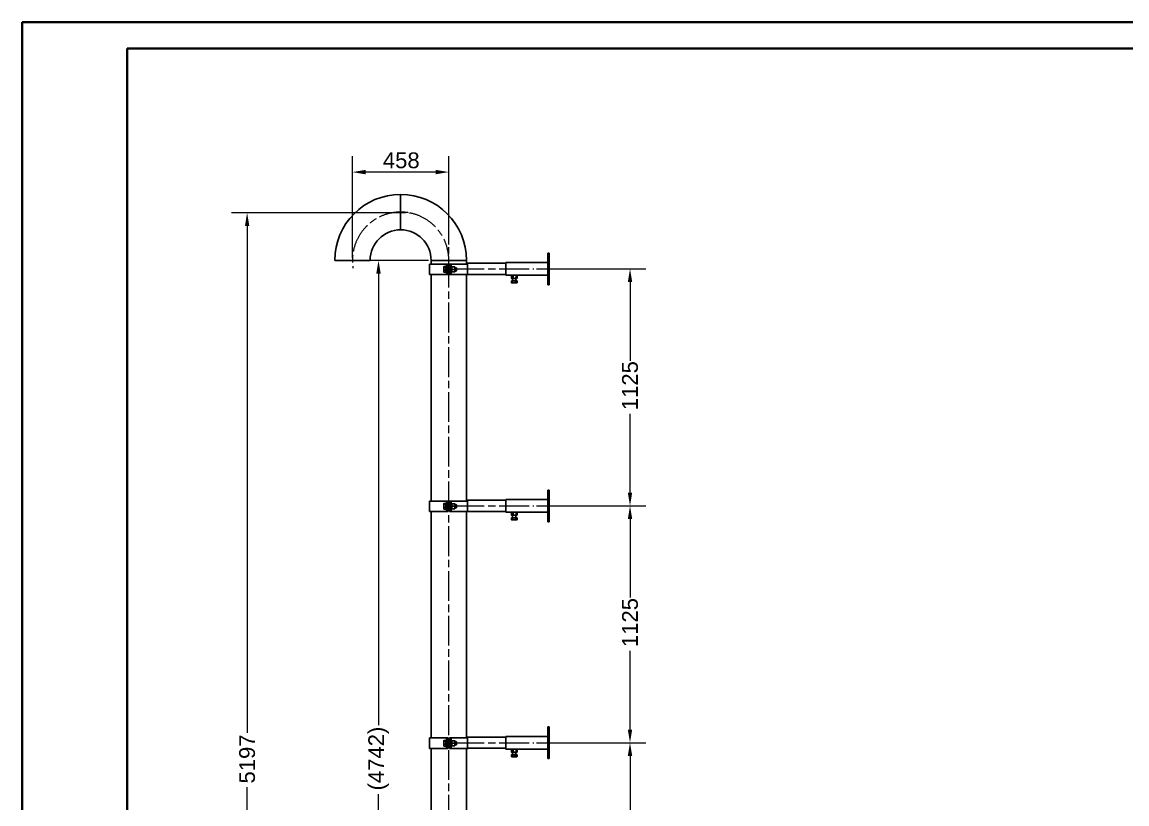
# Model space of a CAD drawing. Header units: millimetres. Extents: x 0 to 10500, y 0 to 7425.
# Drawn here: x 0 to 5250, y 3712 to 7425 of the extents above; entities that cross this region are included whole.
import ezdxf

# ---------------------------------------------------------------- set-up
doc = ezdxf.new("R2010")
doc.units = ezdxf.units.MM
doc.header["$LTSCALE"] = 25
doc.linetypes.add('CHAIN', pattern=[0.3543, 0.2362, -0.0295, 0.0591, -0.0295])
doc.layers.get('0').update_dxf_attribs({"lineweight": 18})
for name, color, linetype, lineweight in [('Border', 7, 'Continuous', 35), ('Centerline', 7, 'Continuous', 18), ('Dimension', 7, 'Continuous', 18), ('Visible', 7, 'Continuous', 25)]:
    doc.layers.add(name, color=color, linetype=linetype, lineweight=lineweight)
doc.styles.add('Title', font='arial.ttf')
doc.dimstyles.new('Default - Method 2b', dxfattribs={"dimscale": 25, "dimtxt": 3, "dimasz": 2.5, "dimexe": 3, "dimexo": 0.5, "dimgap": 0.7, "dimtad": 0, "dimtoh": 1, "dimdec": 1, "dimrnd": 1e-08, "dimtxsty": 'Title', "dimcen": 0.09, "dimdle": 10, "dimclrd": 256, "dimclre": 256, "dimclrt": 7, "dimadec": 0, "dimazin": 2, "dimtfac": 0.833333, "dimtdec": 1, "dimtmove": 0, "dimatfit": 3, "dimfxl": 1, "dimtolj": 1, "dimlwd": -1, "dimlwe": -1, "dimarcsym": 0})

# ---------------------------------------------------------------- blocks, each defined once
blk = doc.blocks.new('Borders Bigadan Border')
at = {"layer": 'Border'}
for p, q in [((0, 297), (420, 297)), ((0, 0), (0, 297)), ((415, 292), (20, 292)), ((20, 292), (20, 5))]:
    blk.add_line(p, q, dxfattribs=at)
blk = doc.blocks.new('*D30')
at = {"layer": 'Defpoints', "color": 0, "transparency": 16777216}
for p in [(1836.1, 6519.6), (1069.3, 1322.7), (2194.3, 1322.7)]:
    blk.add_point(p, dxfattribs=at)
at = {"layer": 'Dimension', "transparency": 16777216}
for p, q in [((1823.6, 6519.6), (994.3, 6519.6)), ((1069.3, 6457.1), (1069.3, 4050.7)), ((1069.3, 1385.2), (1069.3, 3791.7)), ((2181.8, 1322.7), (994.3, 1322.7))]:
    blk.add_line(p, q, dxfattribs=at)
for points in [[(1058.9, 6457.1), (1079.7, 6457.1), (1069.3, 6519.6)], [(1058.9, 1385.2), (1079.7, 1385.2), (1069.3, 1322.7)]]:
    blk.add_solid(points, dxfattribs=at)
at = {"layer": 'Dimension', "color": 7, "transparency": 16777216, "insert": (1107.6, 3809.2), "char_height": 75, "attachment_point": 7, "rotation": 90, "style": 'Title'}
blk.add_mtext('\\A1;5197', dxfattribs=at)
blk = doc.blocks.new('*D31')
at = {"layer": 'Defpoints', "color": 0, "transparency": 16777216}
for p in [(1693.7, 6293.7), (1943.7, 6293.7), (1943.7, 1551.7)]:
    blk.add_point(p, dxfattribs=at)
at = {"layer": 'Dimension', "transparency": 16777216}
for p, q in [((1931.2, 6293.7), (1618.7, 6293.7)), ((1693.7, 6231.2), (1693.7, 4086.6)), ((1693.7, 1614.2), (1693.7, 3758.8)), ((1931.2, 1551.7), (1618.7, 1551.7))]:
    blk.add_line(p, q, dxfattribs=at)
for points in [[(1683.2, 6231.2), (1704.1, 6231.2), (1693.7, 6293.7)], [(1683.2, 1614.2), (1704.1, 1614.2), (1693.7, 1551.7)]]:
    blk.add_solid(points, dxfattribs=at)
at = {"layer": 'Dimension', "color": 7, "transparency": 16777216, "insert": (1742.8, 3776.3), "char_height": 75, "attachment_point": 7, "rotation": 90, "style": 'Title'}
blk.add_mtext('\\A1;\\fArial|b0|i0;{\\H75.0000;(4742)}', dxfattribs=at)
blk = doc.blocks.new('*D32')
at = {"layer": 'Defpoints', "color": 0, "transparency": 16777216}
for p in [(1569.8, 6712.7), (2027.8, 6356.2), (1569.8, 6293.7)]:
    blk.add_point(p, dxfattribs=at)
at = {"layer": 'Dimension', "transparency": 16777216}
for p, q in [((1569.8, 6306.2), (1569.8, 6787.7)), ((2027.8, 6368.7), (2027.8, 6787.7)), ((1965.3, 6712.7), (1632.3, 6712.7))]:
    blk.add_line(p, q, dxfattribs=at)
for points in [[(1632.3, 6723.1), (1632.3, 6702.3), (1569.8, 6712.7)], [(1965.3, 6723.1), (1965.3, 6702.3), (2027.8, 6712.7)]]:
    blk.add_solid(points, dxfattribs=at)
at = {"layer": 'Dimension', "color": 7, "transparency": 16777216, "insert": (1714.4, 6730.2), "char_height": 75, "attachment_point": 7, "style": 'Title'}
blk.add_mtext('\\A1;458', dxfattribs=at)
blk = doc.blocks.new('*D35')
at = {"layer": 'Defpoints', "color": 0, "transparency": 16777216}
for p in [(2432.2, 4003.2), (2888.8, 4003.2), (2432.2, 2878.2)]:
    blk.add_point(p, dxfattribs=at)
at = {"layer": 'Dimension', "transparency": 16777216}
for p, q in [((2444.7, 4003.2), (2963.8, 4003.2)), ((2888.8, 3940.7), (2888.8, 3566.9)), ((2888.8, 2940.7), (2888.8, 3314.5)), ((2444.7, 2878.2), (2963.8, 2878.2))]:
    blk.add_line(p, q, dxfattribs=at)
for points in [[(2878.4, 3940.7), (2899.2, 3940.7), (2888.8, 4003.2)], [(2878.4, 2940.7), (2899.2, 2940.7), (2888.8, 2878.2)]]:
    blk.add_solid(points, dxfattribs=at)
at = {"layer": 'Dimension', "color": 7, "transparency": 16777216, "insert": (2927.1, 3332), "char_height": 75, "attachment_point": 7, "rotation": 90, "style": 'Title'}
blk.add_mtext('\\A1;1125', dxfattribs=at)
blk = doc.blocks.new('*D36')
at = {"layer": 'Defpoints', "color": 0, "transparency": 16777216}
for p in [(2432.2, 5128.2), (2888.8, 5128.2), (2432.2, 4003.2)]:
    blk.add_point(p, dxfattribs=at)
at = {"layer": 'Dimension', "transparency": 16777216}
for p, q in [((2444.7, 5128.2), (2963.8, 5128.2)), ((2888.8, 5065.7), (2888.8, 4691.9)), ((2888.8, 4065.7), (2888.8, 4439.5)), ((2444.7, 4003.2), (2963.8, 4003.2))]:
    blk.add_line(p, q, dxfattribs=at)
for points in [[(2878.4, 5065.7), (2899.2, 5065.7), (2888.8, 5128.2)], [(2878.4, 4065.7), (2899.2, 4065.7), (2888.8, 4003.2)]]:
    blk.add_solid(points, dxfattribs=at)
at = {"layer": 'Dimension', "color": 7, "transparency": 16777216, "insert": (2927.1, 4457), "char_height": 75, "attachment_point": 7, "rotation": 90, "style": 'Title'}
blk.add_mtext('\\A1;1125', dxfattribs=at)
blk = doc.blocks.new('*D37')
at = {"layer": 'Defpoints', "color": 0, "transparency": 16777216}
for p in [(2432.2, 6253.2), (2432.2, 5128.2), (2888.8, 5128.2)]:
    blk.add_point(p, dxfattribs=at)
at = {"layer": 'Dimension', "transparency": 16777216}
for p, q in [((2444.7, 6253.2), (2963.8, 6253.2)), ((2888.8, 6190.7), (2888.8, 5816.9)), ((2888.8, 5190.7), (2888.8, 5564.5)), ((2444.7, 5128.2), (2963.8, 5128.2))]:
    blk.add_line(p, q, dxfattribs=at)
for points in [[(2878.4, 6190.7), (2899.2, 6190.7), (2888.8, 6253.2)], [(2878.4, 5190.7), (2899.2, 5190.7), (2888.8, 5128.2)]]:
    blk.add_solid(points, dxfattribs=at)
at = {"layer": 'Dimension', "color": 7, "transparency": 16777216, "insert": (2927.1, 5582), "char_height": 75, "attachment_point": 7, "rotation": 90, "style": 'Title'}
blk.add_mtext('\\A1;1125', dxfattribs=at)

msp = doc.modelspace()

# ---------------------------------------------------------------- linework, layer by layer
at = {"layer": 'Centerline', "linetype": 'CHAIN', "ltscale": 23.990969}
for p, q in [((2027.8, 1489.2), (2027.8, 6356.2)), ((2054.66, 6253.2), (2432.16, 6253.2)), ((2054.66, 5128.2), (2432.16, 5128.2)), ((2054.66, 4003.2), (2432.16, 4003.2))]:
    msp.add_line(p, q, dxfattribs=at)
for start, end in [(80.6175, 189.3825), (350.6175, 99.3825)]:
    msp.add_arc((1798.8, 6293.7), 229, start, end, dxfattribs=at)
at = {"layer": 'Visible'}
for p, q in [((1798.8, 6438.55), (1798.8, 6606.85)), ((1798.8, 6438.55), (1798.8, 6606.85)), ((2498.8, 6327.7), (2498.8, 6177.7)), ((2504.8, 6327.7), (2498.8, 6327.7)), ((2504.8, 6327.7), (2504.8, 6177.7)), ((1653.95, 6293.7), (1485.65, 6293.7)), ((1935.65, 6275.7), (2010.32, 6275.7)), ((1935.65, 6275.7), (1935.65, 6225.7)), ((1943.65, 6293.7), (2111.95, 6293.7)), ((1943.65, 6275.7), (1943.65, 6293.7)), ((1943.65, 6293.7), (2111.95, 6293.7)), ((2003.8, 6262.7), (2004.04, 6263.35)), ((2003.8, 6262.09), (2003.8, 6262.7)), ((2003.8, 6253.12), (2003.8, 6262.09)), ((2003.8, 6241.73), (2003.8, 6253.12)), ((2004.48, 6264.28), (2013, 6264.28)), ((2004.48, 6259.9), (2013, 6259.9)), ((2016.8, 6275.7), (2010.32, 6275.7)), ((2013, 6264.28), (2013, 6262.09)), ((2013, 6262.7), (2013.8, 6262.7)), ((2013, 6262.09), (2013, 6259.9)), ((2013, 6259.9), (2013, 6253.12)), ((2013, 6253.12), (2013, 6246.33)), ((2013.8, 6235.7), (2013.8, 6265.7)), ((2016.8, 6265.7), (2013.8, 6265.7)), ((2016.8, 6225.7), (2016.8, 6275.7)), ((2024.8, 6275.7), (2016.8, 6275.7)), ((2024.8, 6275.7), (2024.8, 6225.7)), ((2024.8, 6258.7), (2030.8, 6258.7)), ((2038.8, 6275.7), (2030.8, 6275.7)), ((2030.8, 6225.7), (2030.8, 6275.7)), ((2038.8, 6275.7), (2038.8, 6225.7)), ((2045.29, 6275.7), (2038.8, 6275.7)), ((2041.8, 6265.7), (2038.8, 6265.7)), ((2041.8, 6235.7), (2041.8, 6265.7)), ((2042.48, 6262.7), (2055.63, 6262.7)), ((2055.63, 6250.7), (2042.48, 6250.7)), ((2045.29, 6275.7), (2117.16, 6275.7)), ((2056.3, 6256.7), (2056.3, 6262.7)), ((2056.3, 6258.7), (2062.8, 6258.7)), ((2056.3, 6244.7), (2056.3, 6256.7)), ((2062.8, 6242.7), (2062.8, 6258.7)), ((2063.8, 6257.7), (2062.8, 6258.7)), ((2063.8, 6243.7), (2063.8, 6257.7)), ((2111.95, 6275.7), (2111.95, 6293.7)), ((2117.16, 6279.7), (2298.8, 6279.7)), ((2117.16, 6279.7), (2117.16, 6270.2)), ((2117.16, 6226.7), (2117.16, 6270.2)), ((2498.8, 6282.7), (2298.8, 6282.7)), ((2298.8, 6282.7), (2298.8, 6280.7)), ((2298.8, 6224.7), (2298.8, 6280.7)), ((2010.32, 6225.7), (1935.65, 6225.7)), ((1943.65, 5150.7), (1943.65, 6225.7)), ((2003.8, 6238.7), (2003.8, 6241.73)), ((2003.8, 6238.7), (2004.04, 6238.06)), ((2004.48, 6246.33), (2013, 6246.33)), ((2004.48, 6237.13), (2013, 6237.13)), ((2010.32, 6225.7), (2016.8, 6225.7)), ((2013, 6246.33), (2013, 6241.73)), ((2013, 6241.73), (2013, 6237.13)), ((2013, 6238.7), (2013.8, 6238.7)), ((2016.8, 6235.7), (2013.8, 6235.7)), ((2016.8, 6225.7), (2024.8, 6225.7)), ((2024.8, 6242.7), (2030.8, 6242.7)), ((2030.8, 6225.7), (2038.8, 6225.7)), ((2041.8, 6235.7), (2038.8, 6235.7)), ((2038.8, 6225.7), (2045.29, 6225.7)), ((2042.48, 6238.7), (2055.63, 6238.7)), ((2119.95, 6225.7), (2045.29, 6225.7)), ((2056.3, 6238.7), (2056.3, 6244.7)), ((2056.3, 6242.7), (2062.8, 6242.7)), ((2063.8, 6243.7), (2062.8, 6242.7)), ((2111.95, 5150.7), (2111.95, 6225.7)), ((2298.8, 6226.7), (2117.16, 6226.7)), ((2119.95, 6226.7), (2119.95, 6225.7)), ((2298.8, 6224.7), (2298.8, 6222.7)), ((2498.8, 6222.7), (2298.8, 6222.7)), ((2325.09, 6187.38), (2325.09, 6195.9)), ((2325.09, 6195.9), (2327.65, 6195.9)), ((2325.12, 6222.03), (2325.12, 6208.88)), ((2326.8, 6222.7), (2325.96, 6222.4)), ((2326.8, 6208.2), (2325.96, 6208.51)), ((2326.8, 6208.2), (2329.49, 6208.2)), ((2350.8, 6196.7), (2326.8, 6196.7)), ((2326.8, 6195.9), (2326.8, 6196.7)), ((2327.65, 6195.9), (2330.2, 6195.9)), ((2329.49, 6208.2), (2340.7, 6208.2)), ((2330.2, 6195.9), (2337.06, 6195.9)), ((2330.2, 6187.38), (2330.2, 6195.9)), ((2330.8, 6196.7), (2330.8, 6208.2)), ((2333.86, 6222.03), (2333.86, 6208.88)), ((2337.06, 6195.9), (2343.91, 6195.9)), ((2340.7, 6208.2), (2350.01, 6208.2)), ((2343.91, 6187.38), (2343.91, 6195.9)), ((2343.91, 6195.9), (2348.21, 6195.9)), ((2346.8, 6196.7), (2346.8, 6208.2)), ((2347.54, 6222.03), (2347.54, 6208.88)), ((2348.21, 6195.9), (2352.51, 6195.9)), ((2350.01, 6208.2), (2350.8, 6208.2)), ((2350.8, 6222.7), (2351.65, 6222.4)), ((2350.8, 6208.2), (2351.65, 6208.51)), ((2350.8, 6195.9), (2350.8, 6196.7)), ((2352.48, 6222.03), (2352.48, 6208.88)), ((2352.51, 6187.38), (2352.51, 6195.9)), ((2326.8, 6186.7), (2325.89, 6187.03)), ((2327.65, 6186.7), (2326.8, 6186.7)), ((2337.06, 6186.7), (2327.65, 6186.7)), ((2348.21, 6186.7), (2337.06, 6186.7)), ((2350.8, 6186.7), (2348.21, 6186.7)), ((2350.8, 6186.7), (2351.71, 6187.03)), ((2504.8, 6177.7), (2498.8, 6177.7)), ((2498.8, 5202.7), (2498.8, 5052.7)), ((2504.8, 5202.7), (2498.8, 5202.7)), ((2504.8, 5202.7), (2504.8, 5052.7)), ((1935.65, 5150.7), (2010.32, 5150.7)), ((1935.65, 5150.7), (1935.65, 5100.7)), ((2016.8, 5150.7), (2010.32, 5150.7)), ((2016.8, 5100.7), (2016.8, 5150.7)), ((2024.8, 5150.7), (2016.8, 5150.7)), ((2024.8, 5150.7), (2024.8, 5100.7)), ((2038.8, 5150.7), (2030.8, 5150.7)), ((2030.8, 5100.7), (2030.8, 5150.7)), ((2038.8, 5150.7), (2038.8, 5100.7)), ((2045.29, 5150.7), (2038.8, 5150.7)), ((2045.29, 5150.7), (2117.16, 5150.7)), ((2117.16, 5154.7), (2298.8, 5154.7)), ((2117.16, 5154.7), (2117.16, 5145.2)), ((2117.16, 5101.7), (2117.16, 5145.2)), ((2498.8, 5157.7), (2298.8, 5157.7)), ((2298.8, 5157.7), (2298.8, 5155.7)), ((2298.8, 5099.7), (2298.8, 5155.7)), ((2010.32, 5100.7), (1935.65, 5100.7)), ((1943.65, 4025.7), (1943.65, 5100.7)), ((2003.8, 5137.7), (2004.04, 5138.35)), ((2003.8, 5137.09), (2003.8, 5137.7)), ((2003.8, 5128.12), (2003.8, 5137.09)), ((2003.8, 5116.73), (2003.8, 5128.12)), ((2003.8, 5113.7), (2003.8, 5116.73)), ((2003.8, 5113.7), (2004.04, 5113.06)), ((2004.48, 5139.28), (2013, 5139.28)), ((2004.48, 5134.9), (2013, 5134.9)), ((2004.48, 5121.33), (2013, 5121.33)), ((2004.48, 5112.13), (2013, 5112.13)), ((2010.32, 5100.7), (2016.8, 5100.7)), ((2013, 5139.28), (2013, 5137.09)), ((2013, 5137.7), (2013.8, 5137.7)), ((2013, 5137.09), (2013, 5134.9)), ((2013, 5134.9), (2013, 5128.12)), ((2013, 5128.12), (2013, 5121.33)), ((2013, 5121.33), (2013, 5116.73)), ((2013, 5116.73), (2013, 5112.13)), ((2013, 5113.7), (2013.8, 5113.7)), ((2013.8, 5110.7), (2013.8, 5140.7)), ((2016.8, 5140.7), (2013.8, 5140.7)), ((2016.8, 5110.7), (2013.8, 5110.7)), ((2016.8, 5100.7), (2024.8, 5100.7)), ((2024.8, 5133.7), (2030.8, 5133.7)), ((2024.8, 5117.7), (2030.8, 5117.7)), ((2030.8, 5100.7), (2038.8, 5100.7)), ((2041.8, 5140.7), (2038.8, 5140.7)), ((2041.8, 5110.7), (2038.8, 5110.7)), ((2038.8, 5100.7), (2045.29, 5100.7)), ((2041.8, 5110.7), (2041.8, 5140.7)), ((2042.48, 5137.7), (2055.63, 5137.7)), ((2055.63, 5125.7), (2042.48, 5125.7)), ((2042.48, 5113.7), (2055.63, 5113.7)), ((2119.95, 5100.7), (2045.29, 5100.7)), ((2056.3, 5131.7), (2056.3, 5137.7)), ((2056.3, 5133.7), (2062.8, 5133.7)), ((2056.3, 5119.7), (2056.3, 5131.7)), ((2056.3, 5113.7), (2056.3, 5119.7)), ((2056.3, 5117.7), (2062.8, 5117.7)), ((2062.8, 5117.7), (2062.8, 5133.7)), ((2063.8, 5132.7), (2062.8, 5133.7)), ((2063.8, 5118.7), (2062.8, 5117.7)), ((2063.8, 5118.7), (2063.8, 5132.7)), ((2111.95, 4025.7), (2111.95, 5100.7)), ((2298.8, 5101.7), (2117.16, 5101.7)), ((2119.95, 5101.7), (2119.95, 5100.7)), ((2298.8, 5099.7), (2298.8, 5097.7)), ((2498.8, 5097.7), (2298.8, 5097.7)), ((2325.12, 5097.03), (2325.12, 5083.88)), ((2326.8, 5097.7), (2325.96, 5097.4)), ((2333.86, 5097.03), (2333.86, 5083.88)), ((2347.54, 5097.03), (2347.54, 5083.88)), ((2350.8, 5097.7), (2351.65, 5097.4)), ((2352.48, 5097.03), (2352.48, 5083.88)), ((2325.09, 5062.38), (2325.09, 5070.9)), ((2325.09, 5070.9), (2327.65, 5070.9)), ((2326.8, 5061.7), (2325.89, 5062.03)), ((2326.8, 5083.2), (2325.96, 5083.51)), ((2326.8, 5083.2), (2329.49, 5083.2)), ((2350.8, 5071.7), (2326.8, 5071.7)), ((2326.8, 5070.9), (2326.8, 5071.7)), ((2327.65, 5061.7), (2326.8, 5061.7)), ((2327.65, 5070.9), (2330.2, 5070.9)), ((2337.06, 5061.7), (2327.65, 5061.7)), ((2329.49, 5083.2), (2340.7, 5083.2)), ((2330.2, 5070.9), (2337.06, 5070.9)), ((2330.2, 5062.38), (2330.2, 5070.9)), ((2330.8, 5071.7), (2330.8, 5083.2)), ((2337.06, 5070.9), (2343.91, 5070.9)), ((2348.21, 5061.7), (2337.06, 5061.7)), ((2340.7, 5083.2), (2350.01, 5083.2)), ((2343.91, 5062.38), (2343.91, 5070.9)), ((2343.91, 5070.9), (2348.21, 5070.9)), ((2346.8, 5071.7), (2346.8, 5083.2)), ((2348.21, 5070.9), (2352.51, 5070.9)), ((2350.8, 5061.7), (2348.21, 5061.7)), ((2350.01, 5083.2), (2350.8, 5083.2)), ((2350.8, 5083.2), (2351.65, 5083.51)), ((2350.8, 5070.9), (2350.8, 5071.7)), ((2350.8, 5061.7), (2351.71, 5062.03)), ((2352.51, 5062.38), (2352.51, 5070.9)), ((2504.8, 5052.7), (2498.8, 5052.7)), ((2498.8, 4077.7), (2498.8, 3927.7)), ((2504.8, 4077.7), (2498.8, 4077.7)), ((2504.8, 4077.7), (2504.8, 3927.7)), ((1935.65, 4025.7), (2010.32, 4025.7)), ((1935.65, 4025.7), (1935.65, 3975.7)), ((2003.8, 4012.7), (2004.04, 4013.35)), ((2003.8, 4012.09), (2003.8, 4012.7)), ((2003.8, 4003.12), (2003.8, 4012.09)), ((2003.8, 3991.73), (2003.8, 4003.12)), ((2003.8, 3988.7), (2003.8, 3991.73)), ((2004.48, 4014.28), (2013, 4014.28)), ((2004.48, 4009.9), (2013, 4009.9)), ((2004.48, 3996.33), (2013, 3996.33)), ((2016.8, 4025.7), (2010.32, 4025.7)), ((2013, 4014.28), (2013, 4012.09)), ((2013, 4012.7), (2013.8, 4012.7)), ((2013, 4012.09), (2013, 4009.9)), ((2013, 4009.9), (2013, 4003.12)), ((2013, 4003.12), (2013, 3996.33)), ((2013, 3996.33), (2013, 3991.73)), ((2013, 3991.73), (2013, 3987.13)), ((2013.8, 3985.7), (2013.8, 4015.7)), ((2016.8, 4015.7), (2013.8, 4015.7)), ((2016.8, 3975.7), (2016.8, 4025.7)), ((2024.8, 4025.7), (2016.8, 4025.7)), ((2024.8, 4025.7), (2024.8, 3975.7)), ((2024.8, 4008.7), (2030.8, 4008.7)), ((2024.8, 3992.7), (2030.8, 3992.7)), ((2038.8, 4025.7), (2030.8, 4025.7)), ((2030.8, 3975.7), (2030.8, 4025.7)), ((2038.8, 4025.7), (2038.8, 3975.7)), ((2045.29, 4025.7), (2038.8, 4025.7)), ((2041.8, 4015.7), (2038.8, 4015.7)), ((2041.8, 3985.7), (2041.8, 4015.7)), ((2042.48, 4012.7), (2055.63, 4012.7)), ((2055.63, 4000.7), (2042.48, 4000.7)), ((2045.29, 4025.7), (2117.16, 4025.7)), ((2056.3, 4006.7), (2056.3, 4012.7)), ((2056.3, 4008.7), (2062.8, 4008.7)), ((2056.3, 3994.7), (2056.3, 4006.7)), ((2056.3, 3988.7), (2056.3, 3994.7)), ((2056.3, 3992.7), (2062.8, 3992.7)), ((2062.8, 3992.7), (2062.8, 4008.7)), ((2063.8, 4007.7), (2062.8, 4008.7)), ((2063.8, 3993.7), (2062.8, 3992.7)), ((2063.8, 3993.7), (2063.8, 4007.7)), ((2117.16, 4029.7), (2298.8, 4029.7)), ((2117.16, 4029.7), (2117.16, 4020.2)), ((2117.16, 3976.7), (2117.16, 4020.2)), ((2498.8, 4032.7), (2298.8, 4032.7)), ((2298.8, 4032.7), (2298.8, 4030.7)), ((2298.8, 3974.7), (2298.8, 4030.7)), ((2010.32, 3975.7), (1935.65, 3975.7)), ((1943.65, 2900.7), (1943.65, 3975.7)), ((2003.8, 3988.7), (2004.04, 3988.06)), ((2004.48, 3987.13), (2013, 3987.13)), ((2010.32, 3975.7), (2016.8, 3975.7)), ((2013, 3988.7), (2013.8, 3988.7)), ((2016.8, 3985.7), (2013.8, 3985.7)), ((2016.8, 3975.7), (2024.8, 3975.7)), ((2030.8, 3975.7), (2038.8, 3975.7)), ((2041.8, 3985.7), (2038.8, 3985.7)), ((2038.8, 3975.7), (2045.29, 3975.7)), ((2042.48, 3988.7), (2055.63, 3988.7)), ((2119.95, 3975.7), (2045.29, 3975.7)), ((2111.95, 2900.7), (2111.95, 3975.7)), ((2298.8, 3976.7), (2117.16, 3976.7)), ((2119.95, 3976.7), (2119.95, 3975.7)), ((2298.8, 3974.7), (2298.8, 3972.7)), ((2498.8, 3972.7), (2298.8, 3972.7)), ((2325.09, 3937.38), (2325.09, 3945.9)), ((2325.09, 3945.9), (2327.65, 3945.9)), ((2325.12, 3972.03), (2325.12, 3958.88)), ((2326.8, 3972.7), (2325.96, 3972.4)), ((2326.8, 3958.2), (2325.96, 3958.51)), ((2326.8, 3958.2), (2329.49, 3958.2)), ((2350.8, 3946.7), (2326.8, 3946.7)), ((2326.8, 3945.9), (2326.8, 3946.7)), ((2327.65, 3945.9), (2330.2, 3945.9)), ((2329.49, 3958.2), (2340.7, 3958.2)), ((2330.2, 3945.9), (2337.06, 3945.9)), ((2330.2, 3937.38), (2330.2, 3945.9)), ((2330.8, 3946.7), (2330.8, 3958.2)), ((2333.86, 3972.03), (2333.86, 3958.88)), ((2337.06, 3945.9), (2343.91, 3945.9)), ((2340.7, 3958.2), (2350.01, 3958.2)), ((2343.91, 3937.38), (2343.91, 3945.9)), ((2343.91, 3945.9), (2348.21, 3945.9)), ((2346.8, 3946.7), (2346.8, 3958.2)), ((2347.54, 3972.03), (2347.54, 3958.88)), ((2348.21, 3945.9), (2352.51, 3945.9)), ((2350.01, 3958.2), (2350.8, 3958.2)), ((2350.8, 3972.7), (2351.65, 3972.4)), ((2350.8, 3958.2), (2351.65, 3958.51)), ((2350.8, 3945.9), (2350.8, 3946.7)), ((2352.48, 3972.03), (2352.48, 3958.88)), ((2352.51, 3937.38), (2352.51, 3945.9)), ((2326.8, 3936.7), (2325.89, 3937.03)), ((2327.65, 3936.7), (2326.8, 3936.7)), ((2337.06, 3936.7), (2327.65, 3936.7)), ((2348.21, 3936.7), (2337.06, 3936.7)), ((2350.8, 3936.7), (2348.21, 3936.7)), ((2350.8, 3936.7), (2351.71, 3937.03)), ((2504.8, 3927.7), (2498.8, 3927.7))]:
    msp.add_line(p, q, dxfattribs=at)
for radius, start, end in [(313.15, 90, 180), (313.15, 0, 90), (144.85, 90, 180), (144.85, 0, 90)]:
    msp.add_arc((1798.8, 6293.7), radius, start, end, dxfattribs=at)
for points, weights in [([(2003.8, 6262.09), (2003.8, 6263.1), (2004.48, 6264.28)], [1, 1.04818815859, 1.01981541865]), ([(2004.48, 6259.9), (2003.8, 6261.07), (2003.8, 6262.09)], [1.01981541865, 1.04818815859, 1]), ([(2003.8, 6253.12), (2003.8, 6256.26), (2004.48, 6259.9)], [1, 1.04818815859, 1.01981541865]), ([(2004.48, 6246.33), (2003.8, 6249.97), (2003.8, 6253.12)], [1.01981541865, 1.04818815859, 1]), ([(2041.8, 6262.7), (2041.8, 6262.7), (2042.48, 6262.7)], [1, 1.11576506476, 1.15554960661]), ([(2042.48, 6262.7), (2041.8, 6259.49), (2041.8, 6256.7)], [1.15554960661, 1.11576506476, 1]), ([(2041.8, 6256.7), (2041.8, 6253.92), (2042.48, 6250.7)], [1, 1.11576506476, 1.15554960661]), ([(2042.48, 6250.7), (2041.8, 6247.49), (2041.8, 6244.7)], [1.15554960661, 1.11576506476, 1]), ([(2055.63, 6262.7), (2056.3, 6262.7), (2056.3, 6262.7)], [1.15554960661, 1.11576506476, 1]), ([(2056.3, 6256.7), (2056.3, 6259.49), (2055.63, 6262.7)], [1, 1.11576506476, 1.15554960661]), ([(2055.63, 6250.7), (2056.3, 6253.92), (2056.3, 6256.7)], [1.15554960661, 1.11576506476, 1]), ([(2056.3, 6244.7), (2056.3, 6247.49), (2055.63, 6250.7)], [1, 1.11576506476, 1.15554960661]), ([(2003.8, 6241.73), (2003.8, 6243.86), (2004.48, 6246.33)], [1, 1.04818815859, 1.01981541865]), ([(2004.48, 6237.13), (2003.8, 6239.59), (2003.8, 6241.73)], [1.01981541865, 1.04818815859, 1]), ([(2004.04, 6238.06), (2004.2, 6237.61), (2004.48, 6237.13)], [1.03023018221, 1.03135500244, 1.01981541865]), ([(2041.8, 6244.7), (2041.8, 6241.92), (2042.48, 6238.7)], [1, 1.11576506476, 1.15554960661]), ([(2042.48, 6238.7), (2041.8, 6238.7), (2041.8, 6238.7)], [1.15554960661, 1.11576506476, 1]), ([(2055.63, 6238.7), (2056.3, 6241.92), (2056.3, 6244.7)], [1.15554960661, 1.11576506476, 1]), ([(2056.3, 6238.7), (2056.3, 6238.7), (2055.63, 6238.7)], [1, 1.11576506476, 1.15554960661]), ([(2329.49, 6222.7), (2327.46, 6222.7), (2325.12, 6222.03)], [1, 1.11576506476, 1.15554960661]), ([(2325.12, 6222.03), (2325.56, 6222.25), (2325.96, 6222.4)], [1.15554960661, 1.14219616442, 1.12028299319]), ([(2325.12, 6208.88), (2327.46, 6208.2), (2329.49, 6208.2)], [1.15554960661, 1.11576506476, 1]), ([(2325.96, 6208.51), (2325.56, 6208.66), (2325.12, 6208.88)], [1.12028299319, 1.14219616442, 1.15554960661]), ([(2333.86, 6222.03), (2331.52, 6222.7), (2329.49, 6222.7)], [1.15554960661, 1.11576506476, 1]), ([(2329.49, 6208.2), (2331.52, 6208.2), (2333.86, 6208.88)], [1, 1.11576506476, 1.15554960661]), ([(2340.7, 6222.7), (2337.53, 6222.7), (2333.86, 6222.03)], [1, 1.11576506476, 1.15554960661]), ([(2333.86, 6208.88), (2337.53, 6208.2), (2340.7, 6208.2)], [1.15554960661, 1.11576506476, 1]), ([(2347.54, 6222.03), (2343.88, 6222.7), (2340.7, 6222.7)], [1.15554960661, 1.11576506476, 1]), ([(2340.7, 6208.2), (2343.88, 6208.2), (2347.54, 6208.88)], [1, 1.11576506476, 1.15554960661]), ([(2350.01, 6222.7), (2348.87, 6222.7), (2347.54, 6222.03)], [1, 1.11576506476, 1.15554960661]), ([(2347.54, 6208.88), (2348.87, 6208.2), (2350.01, 6208.2)], [1.15554960661, 1.11576506476, 1]), ([(2352.48, 6222.03), (2351.16, 6222.7), (2350.01, 6222.7)], [1.15554960661, 1.11576506476, 1]), ([(2350.01, 6208.2), (2351.16, 6208.2), (2352.48, 6208.88)], [1, 1.11576506476, 1.15554960661]), ([(2327.65, 6186.7), (2326.46, 6186.7), (2325.09, 6187.38)], [1, 1.04818815859, 1.01981541865]), ([(2330.2, 6187.38), (2328.83, 6186.7), (2327.65, 6186.7)], [1.01981541865, 1.04818815859, 1]), ([(2337.06, 6186.7), (2333.88, 6186.7), (2330.2, 6187.38)], [1, 1.04818815859, 1.01981541865]), ([(2343.91, 6187.38), (2340.24, 6186.7), (2337.06, 6186.7)], [1.01981541865, 1.04818815859, 1]), ([(2348.21, 6186.7), (2346.22, 6186.7), (2343.91, 6187.38)], [1, 1.04818815859, 1.01981541865]), ([(2352.51, 6187.38), (2350.21, 6186.7), (2348.21, 6186.7)], [1.01981541865, 1.04818815859, 1]), ([(2351.71, 6187.03), (2352.1, 6187.17), (2352.51, 6187.38)], [1.02990731041, 1.02822168758, 1.01981541865]), ([(2003.8, 5137.09), (2003.8, 5138.1), (2004.48, 5139.28)], [1, 1.04818815859, 1.01981541865]), ([(2004.48, 5134.9), (2003.8, 5136.07), (2003.8, 5137.09)], [1.01981541865, 1.04818815859, 1]), ([(2003.8, 5128.12), (2003.8, 5131.26), (2004.48, 5134.9)], [1, 1.04818815859, 1.01981541865]), ([(2004.48, 5121.33), (2003.8, 5124.97), (2003.8, 5128.12)], [1.01981541865, 1.04818815859, 1]), ([(2003.8, 5116.73), (2003.8, 5118.86), (2004.48, 5121.33)], [1, 1.04818815859, 1.01981541865]), ([(2004.48, 5112.13), (2003.8, 5114.59), (2003.8, 5116.73)], [1.01981541865, 1.04818815859, 1]), ([(2004.04, 5113.06), (2004.2, 5112.61), (2004.48, 5112.13)], [1.03023018221, 1.03135500244, 1.01981541865]), ([(2041.8, 5137.7), (2041.8, 5137.7), (2042.48, 5137.7)], [1, 1.11576506476, 1.15554960661]), ([(2042.48, 5137.7), (2041.8, 5134.49), (2041.8, 5131.7)], [1.15554960661, 1.11576506476, 1]), ([(2041.8, 5131.7), (2041.8, 5128.92), (2042.48, 5125.7)], [1, 1.11576506476, 1.15554960661]), ([(2042.48, 5125.7), (2041.8, 5122.49), (2041.8, 5119.7)], [1.15554960661, 1.11576506476, 1]), ([(2041.8, 5119.7), (2041.8, 5116.92), (2042.48, 5113.7)], [1, 1.11576506476, 1.15554960661]), ([(2042.48, 5113.7), (2041.8, 5113.7), (2041.8, 5113.7)], [1.15554960661, 1.11576506476, 1]), ([(2055.63, 5137.7), (2056.3, 5137.7), (2056.3, 5137.7)], [1.15554960661, 1.11576506476, 1]), ([(2056.3, 5131.7), (2056.3, 5134.49), (2055.63, 5137.7)], [1, 1.11576506476, 1.15554960661]), ([(2055.63, 5125.7), (2056.3, 5128.92), (2056.3, 5131.7)], [1.15554960661, 1.11576506476, 1]), ([(2056.3, 5119.7), (2056.3, 5122.49), (2055.63, 5125.7)], [1, 1.11576506476, 1.15554960661]), ([(2055.63, 5113.7), (2056.3, 5116.92), (2056.3, 5119.7)], [1.15554960661, 1.11576506476, 1]), ([(2056.3, 5113.7), (2056.3, 5113.7), (2055.63, 5113.7)], [1, 1.11576506476, 1.15554960661]), ([(2329.49, 5097.7), (2327.46, 5097.7), (2325.12, 5097.03)], [1, 1.11576506476, 1.15554960661]), ([(2325.12, 5097.03), (2325.56, 5097.25), (2325.96, 5097.4)], [1.15554960661, 1.14219616442, 1.12028299319]), ([(2333.86, 5097.03), (2331.52, 5097.7), (2329.49, 5097.7)], [1.15554960661, 1.11576506476, 1]), ([(2340.7, 5097.7), (2337.53, 5097.7), (2333.86, 5097.03)], [1, 1.11576506476, 1.15554960661]), ([(2347.54, 5097.03), (2343.88, 5097.7), (2340.7, 5097.7)], [1.15554960661, 1.11576506476, 1]), ([(2350.01, 5097.7), (2348.87, 5097.7), (2347.54, 5097.03)], [1, 1.11576506476, 1.15554960661]), ([(2352.48, 5097.03), (2351.16, 5097.7), (2350.01, 5097.7)], [1.15554960661, 1.11576506476, 1]), ([(2327.65, 5061.7), (2326.46, 5061.7), (2325.09, 5062.38)], [1, 1.04818815859, 1.01981541865]), ([(2325.12, 5083.88), (2327.46, 5083.2), (2329.49, 5083.2)], [1.15554960661, 1.11576506476, 1]), ([(2325.96, 5083.51), (2325.56, 5083.66), (2325.12, 5083.88)], [1.12028299319, 1.14219616442, 1.15554960661]), ([(2330.2, 5062.38), (2328.83, 5061.7), (2327.65, 5061.7)], [1.01981541865, 1.04818815859, 1]), ([(2329.49, 5083.2), (2331.52, 5083.2), (2333.86, 5083.88)], [1, 1.11576506476, 1.15554960661]), ([(2337.06, 5061.7), (2333.88, 5061.7), (2330.2, 5062.38)], [1, 1.04818815859, 1.01981541865]), ([(2333.86, 5083.88), (2337.53, 5083.2), (2340.7, 5083.2)], [1.15554960661, 1.11576506476, 1]), ([(2343.91, 5062.38), (2340.24, 5061.7), (2337.06, 5061.7)], [1.01981541865, 1.04818815859, 1]), ([(2340.7, 5083.2), (2343.88, 5083.2), (2347.54, 5083.88)], [1, 1.11576506476, 1.15554960661]), ([(2348.21, 5061.7), (2346.22, 5061.7), (2343.91, 5062.38)], [1, 1.04818815859, 1.01981541865]), ([(2347.54, 5083.88), (2348.87, 5083.2), (2350.01, 5083.2)], [1.15554960661, 1.11576506476, 1]), ([(2352.51, 5062.38), (2350.21, 5061.7), (2348.21, 5061.7)], [1.01981541865, 1.04818815859, 1]), ([(2350.01, 5083.2), (2351.16, 5083.2), (2352.48, 5083.88)], [1, 1.11576506476, 1.15554960661]), ([(2351.71, 5062.03), (2352.1, 5062.17), (2352.51, 5062.38)], [1.02990731041, 1.02822168758, 1.01981541865]), ([(2003.8, 4012.09), (2003.8, 4013.1), (2004.48, 4014.28)], [1, 1.04818815859, 1.01981541865]), ([(2004.48, 4009.9), (2003.8, 4011.07), (2003.8, 4012.09)], [1.01981541865, 1.04818815859, 1]), ([(2003.8, 4003.12), (2003.8, 4006.26), (2004.48, 4009.9)], [1, 1.04818815859, 1.01981541865]), ([(2004.48, 3996.33), (2003.8, 3999.97), (2003.8, 4003.12)], [1.01981541865, 1.04818815859, 1]), ([(2003.8, 3991.73), (2003.8, 3993.86), (2004.48, 3996.33)], [1, 1.04818815859, 1.01981541865]), ([(2004.48, 3987.13), (2003.8, 3989.59), (2003.8, 3991.73)], [1.01981541865, 1.04818815859, 1]), ([(2041.8, 4012.7), (2041.8, 4012.7), (2042.48, 4012.7)], [1, 1.11576506476, 1.15554960661]), ([(2042.48, 4012.7), (2041.8, 4009.49), (2041.8, 4006.7)], [1.15554960661, 1.11576506476, 1]), ([(2041.8, 4006.7), (2041.8, 4003.92), (2042.48, 4000.7)], [1, 1.11576506476, 1.15554960661]), ([(2042.48, 4000.7), (2041.8, 3997.49), (2041.8, 3994.7)], [1.15554960661, 1.11576506476, 1]), ([(2041.8, 3994.7), (2041.8, 3991.92), (2042.48, 3988.7)], [1, 1.11576506476, 1.15554960661]), ([(2055.63, 4012.7), (2056.3, 4012.7), (2056.3, 4012.7)], [1.15554960661, 1.11576506476, 1]), ([(2056.3, 4006.7), (2056.3, 4009.49), (2055.63, 4012.7)], [1, 1.11576506476, 1.15554960661]), ([(2055.63, 4000.7), (2056.3, 4003.92), (2056.3, 4006.7)], [1.15554960661, 1.11576506476, 1]), ([(2056.3, 3994.7), (2056.3, 3997.49), (2055.63, 4000.7)], [1, 1.11576506476, 1.15554960661]), ([(2055.63, 3988.7), (2056.3, 3991.92), (2056.3, 3994.7)], [1.15554960661, 1.11576506476, 1]), ([(2004.04, 3988.06), (2004.2, 3987.61), (2004.48, 3987.13)], [1.03023018221, 1.03135500244, 1.01981541865]), ([(2042.48, 3988.7), (2041.8, 3988.7), (2041.8, 3988.7)], [1.15554960661, 1.11576506476, 1]), ([(2056.3, 3988.7), (2056.3, 3988.7), (2055.63, 3988.7)], [1, 1.11576506476, 1.15554960661]), ([(2329.49, 3972.7), (2327.46, 3972.7), (2325.12, 3972.03)], [1, 1.11576506476, 1.15554960661]), ([(2325.12, 3972.03), (2325.56, 3972.25), (2325.96, 3972.4)], [1.15554960661, 1.14219616442, 1.12028299319]), ([(2325.12, 3958.88), (2327.46, 3958.2), (2329.49, 3958.2)], [1.15554960661, 1.11576506476, 1]), ([(2325.96, 3958.51), (2325.56, 3958.66), (2325.12, 3958.88)], [1.12028299319, 1.14219616442, 1.15554960661]), ([(2333.86, 3972.03), (2331.52, 3972.7), (2329.49, 3972.7)], [1.15554960661, 1.11576506476, 1]), ([(2329.49, 3958.2), (2331.52, 3958.2), (2333.86, 3958.88)], [1, 1.11576506476, 1.15554960661]), ([(2340.7, 3972.7), (2337.53, 3972.7), (2333.86, 3972.03)], [1, 1.11576506476, 1.15554960661]), ([(2333.86, 3958.88), (2337.53, 3958.2), (2340.7, 3958.2)], [1.15554960661, 1.11576506476, 1]), ([(2347.54, 3972.03), (2343.88, 3972.7), (2340.7, 3972.7)], [1.15554960661, 1.11576506476, 1]), ([(2340.7, 3958.2), (2343.88, 3958.2), (2347.54, 3958.88)], [1, 1.11576506476, 1.15554960661]), ([(2350.01, 3972.7), (2348.87, 3972.7), (2347.54, 3972.03)], [1, 1.11576506476, 1.15554960661]), ([(2347.54, 3958.88), (2348.87, 3958.2), (2350.01, 3958.2)], [1.15554960661, 1.11576506476, 1]), ([(2352.48, 3972.03), (2351.16, 3972.7), (2350.01, 3972.7)], [1.15554960661, 1.11576506476, 1]), ([(2350.01, 3958.2), (2351.16, 3958.2), (2352.48, 3958.88)], [1, 1.11576506476, 1.15554960661]), ([(2327.65, 3936.7), (2326.46, 3936.7), (2325.09, 3937.38)], [1, 1.04818815859, 1.01981541865]), ([(2330.2, 3937.38), (2328.83, 3936.7), (2327.65, 3936.7)], [1.01981541865, 1.04818815859, 1]), ([(2337.06, 3936.7), (2333.88, 3936.7), (2330.2, 3937.38)], [1, 1.04818815859, 1.01981541865]), ([(2343.91, 3937.38), (2340.24, 3936.7), (2337.06, 3936.7)], [1.01981541865, 1.04818815859, 1]), ([(2348.21, 3936.7), (2346.22, 3936.7), (2343.91, 3937.38)], [1, 1.04818815859, 1.01981541865]), ([(2352.51, 3937.38), (2350.21, 3936.7), (2348.21, 3936.7)], [1.01981541865, 1.04818815859, 1]), ([(2351.71, 3937.03), (2352.1, 3937.17), (2352.51, 3937.38)], [1.02990731041, 1.02822168758, 1.01981541865])]:
    msp.add_rational_spline(points, weights, degree=2, dxfattribs=at)

# ---------------------------------------------------------------- block references
at = {"xscale": 25, "yscale": 25, "zscale": 25}
msp.add_blockref('Borders Bigadan Border', (0, 0), dxfattribs=at)

# ---------------------------------------------------------------- dimensions: what is measured, and where the dimension line sits
at = {"layer": 'Dimension'}
dim = msp.add_linear_dim(base=(1569.8, 6712.72), p1=(2027.8, 6356.2), p2=(1569.8, 6293.7), dimstyle='Default - Method 2b', override={"dimgap": 0.7, "dimtad": 1, "dimtoh": 0, "dimdec": 1, "dimtol": 0, "dimlim": 0, "dimtp": 0, "dimtm": 0, "dimtdec": 1, "dimtofl": 0, "dimatfit": 1}, dxfattribs=at)
dim.commit()
dim.dimension.update_dxf_attribs({"geometry": '*D32', "text_midpoint": (1798.8, 6712.72), "dimtype": 160})
for base, p1, p2, angle, override, picture, middle in [((1069.3, 1322.7), (1836.14, 6519.64), (2194.3, 1322.7), 90, {"dimgap": 0.7, "dimtoh": 0, "dimdec": 0, "dimtol": 0, "dimlim": 0, "dimtp": 0, "dimtm": 0, "dimtdec": 1, "dimtofl": 0, "dimatfit": 1}, '*D30', (1069.3, 3921.17)), ((2888.83, 5128.2), (2432.16, 6253.2), (2432.16, 5128.2), 270, {"dimgap": 0.7, "dimtoh": 0, "dimdec": 1, "dimtol": 0, "dimlim": 0, "dimtp": 0, "dimtm": 0, "dimtdec": 1, "dimtofl": 0, "dimatfit": 1}, '*D37', (2888.83, 5690.7)), ((2888.83, 5128.2), (2432.16, 4003.2), (2432.16, 5128.2), 270, {"dimgap": 0.7, "dimtoh": 0, "dimdec": 1, "dimtol": 0, "dimlim": 0, "dimtp": 0, "dimtm": 0, "dimtdec": 1, "dimtofl": 0, "dimatfit": 1}, '*D36', (2888.83, 4565.7)), ((2888.83, 4003.2), (2432.16, 2878.2), (2432.16, 4003.2), 90, {"dimgap": 0.7, "dimtoh": 0, "dimdec": 1, "dimtol": 0, "dimlim": 0, "dimtp": 0, "dimtm": 0, "dimtdec": 1, "dimtofl": 0, "dimatfit": 1}, '*D35', (2888.83, 3440.7))]:
    dim = msp.add_linear_dim(base=base, p1=p1, p2=p2, angle=angle, dimstyle='Default - Method 2b', override=override, dxfattribs=at)
    dim.commit()
    dim.dimension.update_dxf_attribs({"geometry": picture, "text_midpoint": middle, "dimtype": 160})
dim = msp.add_linear_dim(base=(1693.65, 6293.7), p1=(1943.65, 1551.7), p2=(1943.65, 6293.7), angle=90, text='\\fArial|b0|i0;{\\H75.0000;(<>)}', dimstyle='Default - Method 2b', override={"dimgap": 0.7, "dimtoh": 0, "dimdec": 1, "dimtol": 0, "dimlim": 0, "dimtp": 0, "dimtm": 0, "dimtdec": 1, "dimtofl": 0, "dimatfit": 1}, dxfattribs=at)
dim.commit()
dim.dimension.update_dxf_attribs({"geometry": '*D31', "text_midpoint": (1693.65, 3922.7), "dimtype": 160})

doc.saveas('drawing.dxf')
